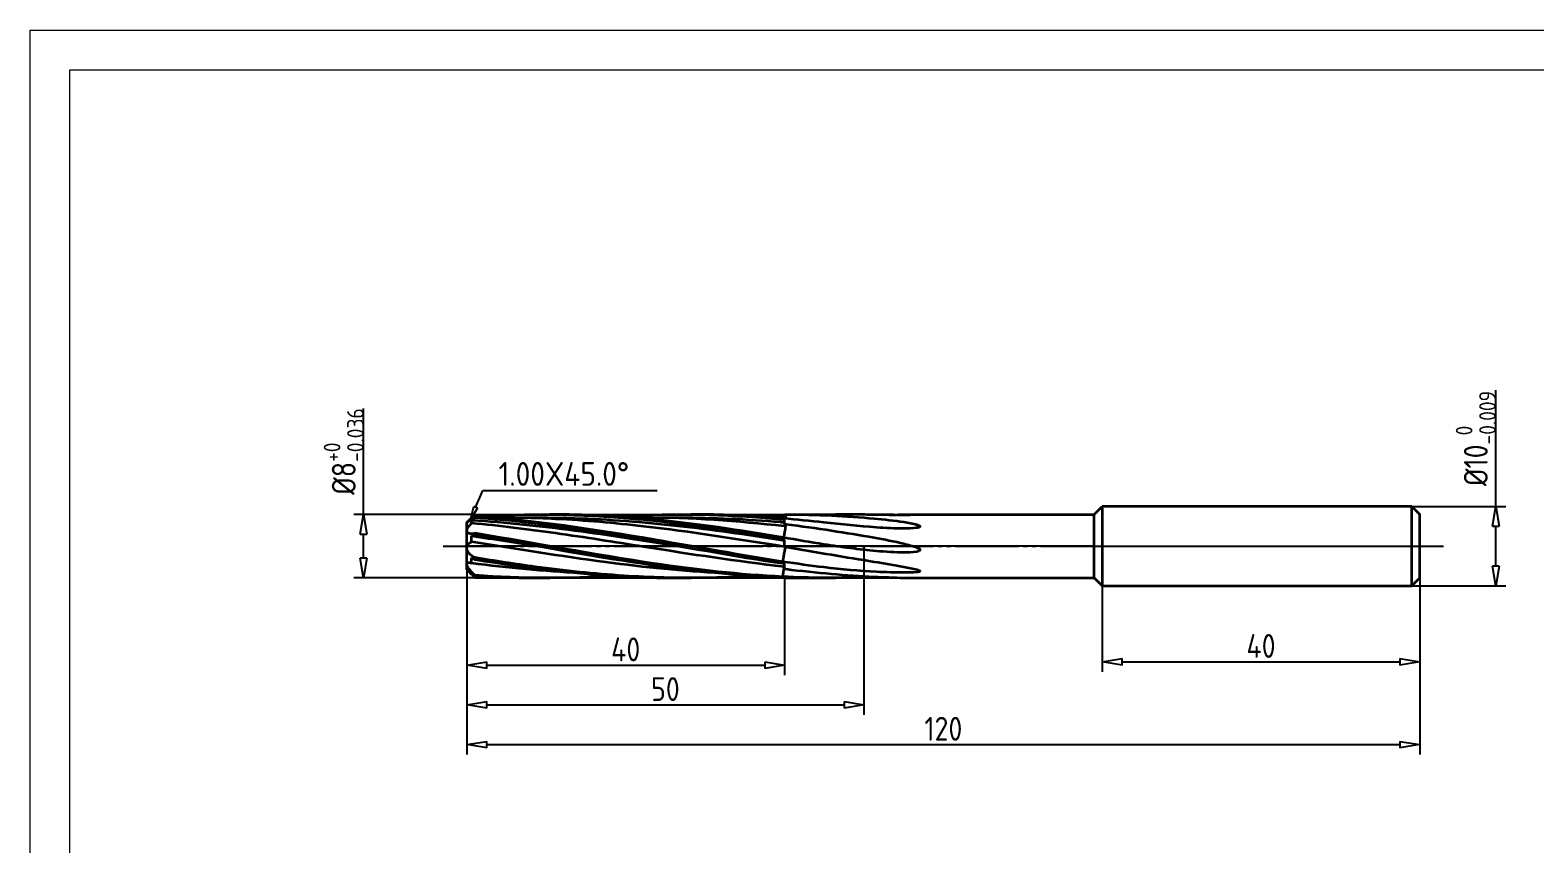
# Model space of a CAD drawing. Header units: millimetres. Extents: x 4109 to 4406, y 365 to 575.
# Drawn here: x 4113.8 to 4303.3, y 467.9 to 570.4 of the extents above; entities that cross this region are included whole.
import ezdxf
from ezdxf import colors
from ezdxf.entities.mleader import LeaderData, LeaderLine
from ezdxf.enums import TextEntityAlignment as Align
from ezdxf.math import Vec2, Vec3

# ---------------------------------------------------------------- set-up
doc = ezdxf.new("R2010")
doc.units = ezdxf.units.MM
doc.linetypes.add('JIS_09_08', pattern=[10.75, 8, -0.55, 0.55, -0.55, 0.55, -0.55])
for name, color, linetype in [('中心线', 2, 'JIS_09_08'), ('图框', 7, 'Continuous'), ('尺寸线', 3, 'Continuous'), ('标注', 3, 'Continuous')]:
    doc.layers.add(name, color=color, linetype=linetype)
doc.layers.add('轮廓', color=4, linetype='Continuous', lineweight=35)
doc.styles.add('ZQisocp', font='geniso.shx', dxfattribs={"height": 3})
doc.styles.add('工程字', font='gbenor.shx', dxfattribs={"bigfont": 'gbcbig.shx'})
doc.styles.add('样式 1', font='simsunb.ttf')
doc.dimstyles.new('ZQH', dxfattribs={"dimtxt": 3, "dimasz": 2.5, "dimexe": 1.25, "dimexo": 0, "dimgap": 0.5, "dimtad": 1, "dimdec": 3, "dimdsep": 46, "dimtxsty": '工程字', "dimblk": 'CLOSEDBLANK', "dimcen": -0.8, "dimclrd": 3, "dimclre": 3, "dimclrt": 3, "dimadec": 1, "dimazin": 2, "dimtfac": 1, "dimtdec": 3, "dimtofl": 0, "dimtmove": 0, "dimatfit": 3, "dimldrblk": 'CLOSEDBLANK', "dimfxl": 1, "dimtolj": 1, "dimtzin": 0, "dimarcsym": 0})

# ---------------------------------------------------------------- blocks, each defined once
blk = doc.blocks.new('TYFrame_XT')
at = {"layer": '图框', "lineweight": 9}
for p, q in [((5, 5), (5, 205)), ((5, 205), (292, 205)), ((10, 10), (10, 200)), ((10, 200), (287, 200))]:
    blk.add_line(p, q, dxfattribs=at)
at = {"layer": '图框', "style": '样式 1'}
for tag, p in [('设计', (186.18, 37.5)), ('冷却', (222.23, 37.52)), ('涂层', (224.34, 31.44)), ('刀具名称', (254.7, 31.77)), ('审核', (186.14, 29.88)), ('厚度', (224.33, 27.78)), ('刀具材料', (222.45, 21.55)), ('规格型号', (265.45, 21.22)), ('日期', (186.42, 13.79)), ('被加工材料', (222.74, 13.91)), ('客户名称', (265.45, 13.31))]:
    blk.add_attdef(tag, text='', height=1.73, dxfattribs=at).set_placement(p, align=Align.MIDDLE_CENTER)
blk = doc.blocks.new('_ClosedBlank')
at = {"color": 0, "linetype": 'ByBlock', "lineweight": -2}
for p, q in [((-1, 0.167), (0, 0)), ((-1, 0.167), (-1, -0.167)), ((0, 0), (-1, -0.167))]:
    blk.add_line(p, q, dxfattribs=at)
blk = doc.blocks.new('*D9')
at = {"layer": 'Defpoints', "color": 0, "transparency": 16777216}
for p in [(4287.81, 510.38), (4287.81, 500.38), (4298.37, 500.38)]:
    blk.add_point(p, dxfattribs=at)
at = {"layer": '尺寸线', "color": 3, "lineweight": -2, "transparency": 16777216}
for p, q in [((4298.37, 510.38), (4298.37, 525.01)), ((4287.81, 510.38), (4299.62, 510.38)), ((4298.37, 502.88), (4298.37, 507.88)), ((4287.81, 500.38), (4299.62, 500.38))]:
    blk.add_line(p, q, dxfattribs=at)
at = {"layer": '尺寸线', "color": 3, "lineweight": -2, "transparency": 16777216, "xscale": 2.5, "yscale": 2.5, "zscale": 2.5}
for p, rotation in [((4298.37, 510.38), 90), ((4298.37, 500.38), 270)]:
    blk.add_blockref('_ClosedBlank', p, dxfattribs=dict(at, rotation=rotation))
at = {"layer": '尺寸线', "color": 3, "transparency": 16777216, "insert": (4295.86, 518.94), "char_height": 3, "attachment_point": 5, "rotation": 90, "style": '工程字'}
blk.add_mtext('\\A1;%%C10{\\H0.7x;\\S 0^ -0.009;}', dxfattribs=at)
blk = doc.blocks.new('*D10')
at = {"layer": 'Defpoints', "color": 0, "transparency": 16777216}
for p in [(4248.81, 500.38), (4288.81, 501.38), (4288.81, 490.81)]:
    blk.add_point(p, dxfattribs=at)
at = {"layer": '尺寸线', "color": 3, "lineweight": -2, "transparency": 16777216}
for p, q in [((4248.81, 500.38), (4248.81, 489.56)), ((4288.81, 501.38), (4288.81, 489.56)), ((4251.31, 490.81), (4286.31, 490.81))]:
    blk.add_line(p, q, dxfattribs=at)
at = {"layer": '尺寸线', "color": 3, "lineweight": -2, "transparency": 16777216, "xscale": 2.5, "yscale": 2.5, "zscale": 2.5, "rotation": 180}
blk.add_blockref('_ClosedBlank', (4248.81, 490.81), dxfattribs=at)
at = {"layer": '尺寸线', "color": 3, "lineweight": -2, "transparency": 16777216, "xscale": 2.5, "yscale": 2.5, "zscale": 2.5}
blk.add_blockref('_ClosedBlank', (4288.81, 490.81), dxfattribs=at)
at = {"layer": '尺寸线', "color": 3, "transparency": 16777216, "insert": (4268.81, 492.81), "char_height": 3, "attachment_point": 5, "style": '工程字'}
blk.add_mtext('\\A1;40', dxfattribs=at)
blk = doc.blocks.new('*D5')
at = {"layer": 'Defpoints', "color": 0, "transparency": 16777216}
for p in [(4168.81, 501.38), (4208.81, 501.38), (4208.81, 490.38)]:
    blk.add_point(p, dxfattribs=at)
at = {"layer": '标注', "color": 3, "lineweight": -2, "transparency": 16777216}
for p, q in [((4168.81, 501.38), (4168.81, 489.13)), ((4208.81, 501.38), (4208.81, 489.13)), ((4171.31, 490.38), (4206.31, 490.38))]:
    blk.add_line(p, q, dxfattribs=at)
at = {"layer": '标注', "color": 3, "lineweight": -2, "transparency": 16777216, "xscale": 2.5, "yscale": 2.5, "zscale": 2.5, "rotation": 180}
blk.add_blockref('_ClosedBlank', (4168.81, 490.38), dxfattribs=at)
at = {"layer": '标注', "color": 3, "lineweight": -2, "transparency": 16777216, "xscale": 2.5, "yscale": 2.5, "zscale": 2.5}
blk.add_blockref('_ClosedBlank', (4208.81, 490.38), dxfattribs=at)
at = {"layer": '标注', "color": 3, "transparency": 16777216, "insert": (4188.81, 492.38), "char_height": 3, "attachment_point": 5, "style": '工程字'}
blk.add_mtext('\\A1;40', dxfattribs=at)
blk = doc.blocks.new('*D6')
at = {"layer": 'Defpoints', "color": 0, "transparency": 16777216}
for p in [(4168.81, 505.38), (4218.81, 505.38), (4218.81, 485.38)]:
    blk.add_point(p, dxfattribs=at)
at = {"layer": '标注', "color": 3, "lineweight": -2, "transparency": 16777216}
for p, q in [((4168.81, 505.38), (4168.81, 484.13)), ((4218.81, 505.38), (4218.81, 484.13)), ((4171.31, 485.38), (4216.31, 485.38))]:
    blk.add_line(p, q, dxfattribs=at)
at = {"layer": '标注', "color": 3, "lineweight": -2, "transparency": 16777216, "xscale": 2.5, "yscale": 2.5, "zscale": 2.5, "rotation": 180}
blk.add_blockref('_ClosedBlank', (4168.81, 485.38), dxfattribs=at)
at = {"layer": '标注', "color": 3, "lineweight": -2, "transparency": 16777216, "xscale": 2.5, "yscale": 2.5, "zscale": 2.5}
blk.add_blockref('_ClosedBlank', (4218.81, 485.38), dxfattribs=at)
at = {"layer": '标注', "color": 3, "transparency": 16777216, "insert": (4193.81, 487.38), "char_height": 3, "attachment_point": 5, "style": '工程字'}
blk.add_mtext('\\A1;50', dxfattribs=at)
blk = doc.blocks.new('*D7')
at = {"layer": 'Defpoints', "color": 0, "transparency": 16777216}
for p in [(4168.81, 505.38), (4288.81, 505.38), (4288.81, 480.38)]:
    blk.add_point(p, dxfattribs=at)
at = {"layer": '标注', "color": 3, "lineweight": -2, "transparency": 16777216}
for p, q in [((4168.81, 505.38), (4168.81, 479.13)), ((4288.81, 505.38), (4288.81, 479.13)), ((4171.31, 480.38), (4286.31, 480.38))]:
    blk.add_line(p, q, dxfattribs=at)
at = {"layer": '标注', "color": 3, "lineweight": -2, "transparency": 16777216, "xscale": 2.5, "yscale": 2.5, "zscale": 2.5, "rotation": 180}
blk.add_blockref('_ClosedBlank', (4168.81, 480.38), dxfattribs=at)
at = {"layer": '标注', "color": 3, "lineweight": -2, "transparency": 16777216, "xscale": 2.5, "yscale": 2.5, "zscale": 2.5}
blk.add_blockref('_ClosedBlank', (4288.81, 480.38), dxfattribs=at)
at = {"layer": '标注', "color": 3, "transparency": 16777216, "insert": (4228.81, 482.38), "char_height": 3, "attachment_point": 5, "style": '工程字'}
blk.add_mtext('\\A1;120', dxfattribs=at)
blk = doc.blocks.new('*D8')
at = {"layer": 'Defpoints', "color": 0, "transparency": 16777216}
for p in [(4169.81, 509.38), (4155.81, 501.38), (4169.81, 501.38)]:
    blk.add_point(p, dxfattribs=at)
at = {"layer": '标注', "color": 3, "lineweight": -2, "transparency": 16777216}
for p, q in [((4155.81, 509.38), (4155.81, 522.72)), ((4169.81, 509.38), (4154.56, 509.38)), ((4155.81, 503.88), (4155.81, 506.88)), ((4169.81, 501.38), (4154.56, 501.38))]:
    blk.add_line(p, q, dxfattribs=at)
at = {"layer": '标注', "color": 3, "lineweight": -2, "transparency": 16777216, "xscale": 2.5, "yscale": 2.5, "zscale": 2.5}
for p, rotation in [((4155.81, 509.38), 90), ((4155.81, 501.38), 270)]:
    blk.add_blockref('_ClosedBlank', p, dxfattribs=dict(at, rotation=rotation))
at = {"layer": '标注', "color": 3, "transparency": 16777216, "insert": (4153.31, 517.3), "char_height": 3, "attachment_point": 5, "rotation": 90, "style": '工程字'}
blk.add_mtext('\\A1;%%C8{\\H0.7x;\\S+0^ -0.036;}', dxfattribs=at)

msp = doc.modelspace()

# ---------------------------------------------------------------- linework, layer by layer
at = {"color": 2}
msp.add_lwpolyline([(4168.8091, 505.3799), (4168.8091, 508.3799), (4169.8091, 509.3799), (4247.8091, 509.3799), (4247.8091, 505.3799)], close=True, dxfattribs=at)
at = {"color": 2, "extrusion": (0, -1.22465e-16, -1)}
msp.add_lwpolyline([(-4168.8091, 505.3799), (-4168.8091, 502.3799), (-4169.8091, 501.3799), (-4247.8091, 501.3799), (-4247.8091, 505.3799)], close=True, dxfattribs=at)
at = {"layer": '中心线'}
for p, q in [((4165.8091, 505.3799), (4291.8091, 505.3799)), ((4246.7504, 505.3799), (4290.5514, 505.3799))]:
    msp.add_line(p, q, dxfattribs=at)
at = {"layer": '轮廓'}
for p, q in [((4247.8091, 509.3799), (4248.8091, 510.3799)), ((4248.8091, 510.3799), (4248.8091, 500.3799)), ((4287.8091, 510.3799), (4248.8091, 510.3799)), ((4287.8091, 510.3799), (4288.8091, 509.3799)), ((4287.8091, 500.3799), (4287.8091, 510.3799)), ((4288.8091, 501.3799), (4288.8091, 509.3799)), ((4247.8091, 501.3799), (4248.8091, 500.3799)), ((4248.8091, 500.3799), (4287.8091, 500.3799)), ((4288.8091, 501.3799), (4287.8091, 500.3799))]:
    msp.add_line(p, q, dxfattribs=at)
at = {"layer": '轮廓', "lineweight": 35}
for p, q in [((4168.8091, 508.3799), (4168.8402, 508.411)), ((4168.8091, 508.3724), (4168.8091, 508.3799)), ((4168.8091, 507.3464), (4168.8091, 508.3724)), ((4169.8091, 509.0109), (4169.8091, 509.1105)), ((4172.7771, 508.9799), (4177.805, 508.9799)), ((4177.805, 509.3799), (4179.253, 509.3799)), ((4190.5939, 508.9799), (4195.6218, 508.9799)), ((4195.6218, 509.3799), (4197.0698, 509.3799)), ((4208.4107, 508.9799), (4208.8091, 508.9799)), ((4208.8091, 509.3797), (4208.8091, 509.3799)), ((4208.8091, 509.3799), (4215.2571, 509.3799)), ((4208.8091, 508.1841), (4208.8091, 508.7228)), ((4224.9987, 509.3799), (4247.8091, 509.3799)), ((4247.8091, 501.3799), (4247.8091, 509.3799)), ((4168.8091, 505.1685), (4168.8091, 507.3464)), ((4169.8091, 506.7608), (4169.8091, 506.9974)), ((4208.8091, 505.3458), (4208.8091, 506.1906)), ((4168.8091, 503.1144), (4168.8091, 505.1685)), ((4168.8091, 502.3799), (4168.8091, 503.1144)), ((4168.8091, 502.3799), (4168.8402, 502.3488)), ((4169.8091, 503.7018), (4169.8091, 503.9368)), ((4208.8091, 502.5275), (4208.8091, 503.1834)), ((4169.8091, 501.6258), (4169.8091, 501.7215)), ((4177.805, 501.3799), (4179.253, 501.3799)), ((4195.6218, 501.3799), (4197.0698, 501.3799)), ((4208.8091, 501.3799), (4208.8091, 501.4629)), ((4208.8091, 501.3799), (4215.2571, 501.3799)), ((4224.9987, 501.3799), (4247.8091, 501.3799))]:
    msp.add_line(p, q, dxfattribs=at)
for points, knots in [([(4169.8091, 509.1105), (4169.6711, 508.9844), (4169.531, 508.8665), (4169.239, 508.6375), (4169.094, 508.5357), (4168.9243, 508.426), (4168.8693, 508.3934), (4168.8193, 508.3699), (4168.8091, 508.3673), (4168.8091, 508.3724)], [1.95591751, 1.95591751, 1.95591751, 1.95591751, 2.51381173, 2.51381173, 3.1952645, 3.1952645, 3.6048652, 3.6048652, 3.84116309, 3.84116309, 3.84116309, 3.84116309]), ([(4168.8091, 508.3724), (4168.8091, 508.3735), (4168.8095, 508.3749), (4168.8139, 508.3833), (4168.824, 508.3948), (4168.8402, 508.411)], [3.841163095, 3.841163095, 3.841163095, 3.841163095, 3.890453525, 3.890453525, 4.078350006, 4.078350006, 4.078350006, 4.078350006]), ([(4168.8091, 507.3464), (4168.8091, 507.3638), (4168.8101, 507.3818), (4168.8195, 507.4632), (4168.839, 507.5293), (4168.9031, 507.6758), (4168.9498, 507.754), (4169.0732, 507.9291), (4169.1594, 508.0301), (4169.3051, 508.1784), (4169.3562, 508.227), (4169.4091, 508.274)], [6.31829013, 6.31829013, 6.31829013, 6.31829013, 6.41192927, 6.41192927, 6.7299106, 6.7299106, 7.09669542, 7.09669542, 7.58306636, 7.58306636, 7.82740255, 7.82740255, 7.82740255, 7.82740255]), ([(4168.8402, 508.411), (4168.8461, 508.4168), (4168.8527, 508.4233), (4168.8914, 508.4602), (4168.935, 508.4996), (4169.0554, 508.6087), (4169.1387, 508.6844), (4169.2827, 508.8191), (4169.3445, 508.8778), (4169.4091, 508.9403)], [4.07835001, 4.07835001, 4.07835001, 4.07835001, 4.14656846, 4.14656846, 4.4334647, 4.4334647, 4.8327748, 4.8327748, 5.10166929, 5.10166929, 5.10166929, 5.10166929]), ([(4169.4091, 508.6739), (4169.5425, 508.7874), (4169.6758, 508.8997), (4169.809, 509.0108), (4169.809, 509.0108), (4169.8091, 509.0109)], [0, 0, 0, 0, 0.56942979, 0.56942979, 0.569657725, 0.569657725, 0.569657725, 0.569657725]), ([(4169.4091, 508.274), (4169.4091, 508.3406), (4169.4091, 508.403), (4169.4091, 508.5406), (4169.4091, 508.6117), (4169.4091, 508.6739)], [0.126189897, 0.126189897, 0.126189897, 0.126189897, 0.462195146, 0.462195146, 0.924390291, 0.924390291, 0.924390291, 0.924390291]), ([(4169.4091, 508.6739), (4173.7317, 508.3971), (4178.0543, 507.9367), (4182.3769, 507.3644), (4186.6995, 506.7921), (4191.0221, 506.1098), (4195.3447, 505.4239), (4195.4371, 505.4092), (4195.5294, 505.3946), (4195.6218, 505.3799)], [0.02644911, 0.02644911, 0.02644911, 0.02644911, 0.59809289, 0.59809289, 0.59809289, 1.16973666, 1.16973666, 1.16973666, 1.18195538, 1.18195538, 1.18195538, 1.18195538]), ([(4208.8091, 502.79), (4202.8223, 503.4499), (4197.0581, 504.3543), (4187.3592, 505.8931), (4183.702, 506.4762), (4176.4448, 507.5043), (4172.9497, 507.9399), (4169.4091, 508.274)], [-40.7361932, -40.7361932, -40.7361932, -40.7361932, -22.55090778, -22.55090778, -11.27545389, -11.27545389, -0.50706619, -0.50706619, -0.50706619, -0.50706619]), ([(4169.8091, 509.134), (4176.5815, 509.5462), (4183.0361, 509.4357), (4196.233, 508.261), (4202.3845, 507.2999), (4208.8091, 506.1906)], [0.00063518, 0.00063518, 0.00063518, 0.00063518, 20.6312439, 20.6312439, 40.20225428, 40.20225428, 40.20225428, 40.20225428]), ([(4208.6367, 503.4276), (4203.1324, 504.2747), (4197.8024, 505.2659), (4184.652, 507.5336), (4177.4552, 508.6241), (4169.8091, 509.1105)], [0, 0, 0, 0, 16.76784417, 16.76784417, 40.0599656, 40.0599656, 40.0599656, 40.0599656]), ([(4169.8091, 509.0109), (4176.5815, 508.5099), (4183.0361, 507.5489), (4196.233, 505.2979), (4202.3845, 504.1301), (4208.8091, 503.1834)], [0.00063518, 0.00063518, 0.00063518, 0.00063518, 20.6312439, 20.6312439, 40.20225428, 40.20225428, 40.20225428, 40.20225428]), ([(4208.8091, 505.3167), (4202.8146, 506.2678), (4197.0437, 507.1878), (4187.3446, 508.2978), (4183.6945, 508.6157), (4177.2175, 508.937), (4174.4756, 508.9964), (4171.7186, 508.976)], [-40.7140297, -40.7140297, -40.7140297, -40.7140297, -22.5055728, -22.5055728, -11.2527864, -11.2527864, -2.8314931, -2.8314931, -2.8314931, -2.8314931]), ([(4177.805, 508.9791), (4179.329, 508.9793), (4180.8529, 508.9554), (4182.3769, 508.907), (4186.6995, 508.7697), (4191.0221, 508.4355), (4195.3447, 507.9564), (4199.6673, 507.4773), (4203.9898, 506.855), (4208.3124, 506.1865), (4208.478, 506.1609), (4208.6435, 506.1352), (4208.8091, 506.1095)], [0.3965573, 0.3965573, 0.3965573, 0.3965573, 0.59809289, 0.59809289, 0.59809289, 1.16973666, 1.16973666, 1.16973666, 1.74138044, 1.74138044, 1.74138044, 1.76327398, 1.76327398, 1.76327398, 1.76327398]), ([(4208.6367, 506.468), (4203.1324, 507.402), (4197.8024, 508.2087), (4187.8568, 509.1625), (4183.5672, 509.3793), (4179.253, 509.3795)], [0, 0, 0, 0, 16.76784417, 16.76784417, 30.29713112, 30.29713112, 30.29713112, 30.29713112]), ([(4187.4374, 509.1224), (4188.2241, 509.1714), (4189.0141, 509.2138), (4196.233, 509.5364), (4202.3845, 509.3449), (4208.8091, 508.7228)], [18.21129298, 18.21129298, 18.21129298, 18.21129298, 20.6312439, 20.6312439, 40.20225428, 40.20225428, 40.20225428, 40.20225428]), ([(4208.8091, 507.8804), (4202.8237, 508.5637), (4197.0608, 508.9589), (4190.5612, 508.9808), (4190.0479, 508.9798), (4189.5354, 508.976)], [-40.74043756, -40.74043756, -40.74043756, -40.74043756, -22.55958874, -22.55958874, -20.99733835, -20.99733835, -20.99733835, -20.99733835]), ([(4195.6218, 508.9799), (4199.852, 508.9797), (4204.0822, 508.7874), (4208.3124, 508.4311), (4208.478, 508.4172), (4208.6435, 508.403), (4208.8091, 508.3886)], [1.181955461, 1.181955461, 1.181955461, 1.181955461, 1.741380437, 1.741380437, 1.741380437, 1.763273978, 1.763273978, 1.763273978, 1.763273978]), ([(4208.6367, 508.8711), (4205.2821, 509.1598), (4201.968, 509.3304), (4198.098, 509.3768), (4197.5835, 509.3799), (4197.0698, 509.3799)], [0, 0, 0, 0, 10.21917295, 10.21917295, 11.78924173, 11.78924173, 11.78924173, 11.78924173]), ([(4208.9815, 509.3794), (4210.9003, 509.3739), (4212.8035, 509.3255), (4216.5255, 509.1503), (4218.357, 509.0285), (4221.3041, 508.7576), (4222.6793, 508.608), (4224.3363, 508.3461), (4225.0315, 508.2221), (4225.5951, 508.0445), (4225.7215, 507.9968), (4225.82, 507.9321), (4225.8412, 507.9157), (4225.8643, 507.8872), (4225.8711, 507.8758), (4225.8762, 507.8547), (4225.8762, 507.8457), (4225.8714, 507.8279), (4225.8668, 507.8196), (4225.8518, 507.8009), (4225.8399, 507.7912), (4225.8016, 507.7659), (4225.769, 507.752), (4225.6525, 507.7106), (4225.5384, 507.6883), (4224.9709, 507.6013), (4224.2703, 507.59), (4222.7806, 507.5859), (4221.5124, 507.653), (4218.1991, 507.8896), (4216.0296, 508.1263), (4212.0492, 508.548), (4210.3802, 508.721), (4208.6367, 508.8711)], [0, 0, 0, 0, 5.84544895, 5.84544895, 11.27543542, 11.27543542, 15.02983818, 15.02983818, 16.68529109, 16.68529109, 17.16770606, 17.16770606, 17.29739764, 17.29739764, 17.37176648, 17.37176648, 17.42639019, 17.42639019, 17.48059745, 17.48059745, 17.55785465, 17.55785465, 17.71462236, 17.71462236, 18.15920061, 18.15920061, 20.1244485, 20.1244485, 25.77557066, 25.77557066, 36.63797721, 36.63797721, 44.88013815, 44.88013815, 44.88013815, 44.88013815]), ([(4208.9815, 508.1623), (4210.9003, 507.9193), (4212.8035, 507.6465), (4216.5255, 507.0754), (4218.357, 506.7777), (4221.3041, 506.2447), (4222.6793, 505.9806), (4224.3363, 505.5777), (4225.0315, 505.3951), (4225.5951, 505.1543), (4225.7215, 505.0906), (4225.82, 505.0067), (4225.8412, 504.9855), (4225.8643, 504.9491), (4225.8711, 504.9345), (4225.8762, 504.9077), (4225.8762, 504.8964), (4225.8714, 504.874), (4225.8668, 504.8636), (4225.8518, 504.8402), (4225.8399, 504.8282), (4225.8016, 504.7969), (4225.769, 504.7799), (4225.6525, 504.7292), (4225.5384, 504.7022), (4224.9709, 504.5977), (4224.2703, 504.5852), (4222.7806, 504.5803), (4221.5124, 504.6589), (4218.1991, 504.9479), (4216.0296, 505.2498), (4212.0492, 505.8826), (4210.3802, 506.1722), (4208.6367, 506.468)], [0, 0, 0, 0, 5.84544895, 5.84544895, 11.27543542, 11.27543542, 15.02983818, 15.02983818, 16.68529109, 16.68529109, 17.16770606, 17.16770606, 17.29739764, 17.29739764, 17.37176648, 17.37176648, 17.42639019, 17.42639019, 17.48059745, 17.48059745, 17.55785465, 17.55785465, 17.71462236, 17.71462236, 18.15920061, 18.15920061, 20.1244485, 20.1244485, 25.77557066, 25.77557066, 36.63797721, 36.63797721, 44.88013815, 44.88013815, 44.88013815, 44.88013815]), ([(4208.7021, 506.457), (4208.7072, 506.4704), (4208.7266, 506.5269), (4208.7809, 506.7267), (4208.8713, 507.1828), (4208.9437, 507.6949), (4208.9735, 508.0062), (4208.98, 508.121), (4208.9815, 508.1623)], [1.68489411, 1.68489411, 1.68489411, 1.68489411, 1.7951958, 2.0943951, 2.6927937, 3.2911923, 3.5903916, 3.79775101, 3.79775101, 3.79775101, 3.79775101]), ([(4208.8091, 509.3797), (4208.8091, 509.2915), (4208.8091, 509.202), (4208.8091, 509.0683), (4208.8091, 509.0234), (4208.8091, 508.9793)], [-0.538189821, -0.538189821, -0.538189821, -0.538189821, -0.270954785, -0.270954785, -0.133205305, -0.133205305, -0.133205305, -0.133205305]), ([(4208.8091, 508.1841), (4208.8091, 508.1273), (4208.8091, 508.0602), (4208.8091, 507.9514), (4208.8091, 507.9165), (4208.8091, 507.8804)], [-0.563113187, -0.563113187, -0.563113187, -0.563113187, -0.282561238, -0.282561238, -0.158083007, -0.158083007, -0.158083007, -0.158083007]), ([(4208.9453, 508.8444), (4208.9532, 508.9117), (4208.9702, 509.0866), (4208.9792, 509.2714), (4208.9815, 509.3794)], [2.472496362, 2.472496362, 2.472496362, 2.472496362, 2.692793703, 3.02000701, 3.02000701, 3.02000701, 3.02000701]), ([(4221.93, 509.3113), (4222.5868, 509.3359), (4223.2378, 509.3554), (4224.3363, 509.3769), (4225.0315, 509.3842), (4225.5951, 509.3739), (4225.7215, 509.37), (4225.82, 509.3625), (4225.8412, 509.3605), (4225.8643, 509.3566), (4225.8711, 509.355), (4225.8762, 509.3519), (4225.8762, 509.3506), (4225.8714, 509.3478), (4225.8668, 509.3464), (4225.8518, 509.3433), (4225.8399, 509.3417), (4225.8016, 509.3372), (4225.769, 509.3347), (4225.6525, 509.3268), (4225.5384, 509.3221), (4224.9709, 509.3036), (4224.2703, 509.3002), (4222.8481, 509.2992), (4221.4569, 509.3163), (4219.0171, 509.3501), (4218.2796, 509.36), (4217.5399, 509.3674)], [13.09892874, 13.09892874, 13.09892874, 13.09892874, 15.02983818, 15.02983818, 16.68529109, 16.68529109, 17.16770606, 17.16770606, 17.29739764, 17.29739764, 17.37176648, 17.37176648, 17.42639019, 17.42639019, 17.48059745, 17.48059745, 17.55785465, 17.55785465, 17.71462236, 17.71462236, 18.15920061, 18.15920061, 20.1244485, 20.1244485, 25.43053695, 25.43053695, 27.73385552, 27.73385552, 27.73385552, 27.73385552]), ([(4169.8091, 506.9974), (4169.6511, 506.9411), (4169.4909, 506.9167), (4169.1942, 506.9319), (4169.0606, 506.9728), (4168.9062, 507.0864), (4168.8573, 507.1435), (4168.8167, 507.2565), (4168.8091, 507.2994), (4168.8091, 507.3464)], [4.00138197, 4.00138197, 4.00138197, 4.00138197, 4.78141825, 4.78141825, 5.58009796, 5.58009796, 6.06479789, 6.06479789, 6.31829013, 6.31829013, 6.31829013, 6.31829013]), ([(4169.4091, 505.9124), (4169.4091, 506.0231), (4169.4091, 506.133), (4169.4091, 506.3914), (4169.4091, 506.5384), (4169.4091, 506.6821)], [0.126189897, 0.126189897, 0.126189897, 0.126189897, 0.462195146, 0.462195146, 0.924390291, 0.924390291, 0.924390291, 0.924390291]), ([(4208.6367, 501.5307), (4203.1324, 501.7948), (4197.8024, 502.3899), (4184.652, 504.3357), (4177.4552, 505.7644), (4169.8091, 506.9974)], [0, 0, 0, 0, 16.76784417, 16.76784417, 40.06000296, 40.06000296, 40.06000296, 40.06000296]), ([(4169.8091, 506.7608), (4176.5815, 505.64), (4183.0361, 504.3916), (4196.233, 502.3828), (4202.3845, 501.6925), (4208.8091, 501.4629)], [0.00063518, 0.00063518, 0.00063518, 0.00063518, 20.6312439, 20.6312439, 40.20225428, 40.20225428, 40.20225428, 40.20225428]), ([(4168.8091, 505.1685), (4168.8091, 505.1848), (4168.8096, 505.2012), (4168.8158, 505.2957), (4168.8332, 505.3702), (4168.8931, 505.518), (4168.9371, 505.5868), (4169.0544, 505.7231), (4169.1364, 505.7885), (4169.2877, 505.8703), (4169.348, 505.8947), (4169.4091, 505.9124)], [6.49503175, 6.49503175, 6.49503175, 6.49503175, 6.55544077, 6.55544077, 6.84356734, 6.84356734, 7.16597313, 7.16597313, 7.58606146, 7.58606146, 7.84763008, 7.84763008, 7.84763008, 7.84763008]), ([(4169.8091, 503.9368), (4169.6682, 503.9945), (4169.5246, 504.0796), (4169.2316, 504.3112), (4169.0886, 504.4635), (4168.9214, 504.7275), (4168.8674, 504.8393), (4168.8189, 505.0278), (4168.8091, 505.0978), (4168.8091, 505.1685)], [4.34026102, 4.34026102, 4.34026102, 4.34026102, 4.99852401, 4.99852401, 5.77067467, 5.77067467, 6.2333598, 6.2333598, 6.49503175, 6.49503175, 6.49503175, 6.49503175]), ([(4200.9024, 501.9755), (4196.0621, 502.2254), (4191.2788, 502.705), (4180.6036, 504.1067), (4175.1, 505.0192), (4169.4091, 505.9124)], [-32.91020065, -32.91020065, -32.91020065, -32.91020065, -17.8029948, -17.8029948, -0.48386804, -0.48386804, -0.48386804, -0.48386804]), ([(4208.6367, 503.4276), (4208.6375, 503.4404), (4208.6414, 503.4965), (4208.6628, 503.6951), (4208.7291, 504.1505), (4208.8186, 504.661), (4208.894, 505.0385), (4208.9415, 505.2423), (4208.9631, 505.3057), (4208.9693, 505.3175)], [1.69238189, 1.69238189, 1.69238189, 1.69238189, 1.7951958, 2.0943951, 2.6927937, 3.2911923, 3.5903916, 4.03919055, 4.31612274, 4.31612274, 4.31612274, 4.31612274]), ([(4208.9815, 505.3154), (4210.9003, 504.9771), (4212.8035, 504.6397), (4216.5255, 504.0073), (4218.357, 503.7081), (4221.3041, 503.2252), (4222.6793, 503.0013), (4224.3363, 502.6935), (4225.0315, 502.5592), (4225.5951, 502.3962), (4225.7215, 502.3539), (4225.82, 502.2999), (4225.8412, 502.2863), (4225.8643, 502.2633), (4225.8711, 502.2541), (4225.8762, 502.2374), (4225.8762, 502.2303), (4225.8714, 502.2164), (4225.8668, 502.21), (4225.8518, 502.1957), (4225.8399, 502.1884), (4225.8016, 502.1694), (4225.769, 502.1592), (4225.6525, 502.1289), (4225.5384, 502.1131), (4224.9709, 502.0523), (4224.2703, 502.0459), (4222.7806, 502.0432), (4221.5124, 502.087), (4218.1991, 502.2592), (4216.0296, 502.4495), (4212.0492, 502.9227), (4210.3802, 503.1592), (4208.6367, 503.4276)], [0, 0, 0, 0, 5.84544895, 5.84544895, 11.27543542, 11.27543542, 15.02983818, 15.02983818, 16.68529109, 16.68529109, 17.16770606, 17.16770606, 17.29739764, 17.29739764, 17.37176648, 17.37176648, 17.42639019, 17.42639019, 17.48059745, 17.48059745, 17.55785465, 17.55785465, 17.71462236, 17.71462236, 18.15920061, 18.15920061, 20.1244485, 20.1244485, 25.77557066, 25.77557066, 36.63797721, 36.63797721, 44.88013815, 44.88013815, 44.88013815, 44.88013815]), ([(4208.8091, 505.3458), (4208.8091, 505.3455), (4208.8091, 505.3451), (4208.8091, 505.3384), (4208.8091, 505.329), (4208.8091, 505.3167)], [-0.277217164, -0.277217164, -0.277217164, -0.277217164, -0.269542061, -0.269542061, -0.13320364, -0.13320364, -0.13320364, -0.13320364]), ([(4168.8091, 503.1144), (4168.8091, 503.1499), (4168.8149, 503.182), (4168.8434, 503.2502), (4168.8714, 503.2799), (4168.9074, 503.3002), (4168.9545, 503.3266), (4169.0142, 503.3364), (4169.111, 503.332), (4169.1452, 503.3274), (4169.1812, 503.3197)], [6.563189569, 6.563189569, 6.563189569, 6.563189569, 6.72866206, 6.72866206, 6.964709427, 6.964709427, 6.964709427, 7.272696299, 7.272696299, 7.424526858, 7.424526858, 7.424526858, 7.424526858]), ([(4169.8091, 501.7215), (4169.7285, 501.7969), (4169.6478, 501.8761), (4169.4257, 502.1047), (4169.2826, 502.2641), (4169.043, 502.5708), (4168.9471, 502.7138), (4168.8473, 502.922), (4168.8203, 502.9995), (4168.81, 503.0851), (4168.8091, 503.1), (4168.8091, 503.1144)], [4.84784245, 4.84784245, 4.84784245, 4.84784245, 5.14873577, 5.14873577, 5.69608425, 5.69608425, 6.19309395, 6.19309395, 6.49657395, 6.49657395, 6.56318957, 6.56318957, 6.56318957, 6.56318957]), ([(4168.8402, 502.3488), (4168.8419, 502.347), (4168.8438, 502.3452), (4168.8715, 502.318), (4168.9094, 502.2834), (4169.0162, 502.1866), (4169.0906, 502.1193), (4169.2419, 501.9792), (4169.323, 501.9028), (4169.4091, 501.8195)], [7.165807987, 7.165807987, 7.165807987, 7.165807987, 7.184619435, 7.184619435, 7.439553908, 7.439553908, 7.784019411, 7.784019411, 8.107281599, 8.107281599, 8.107281599, 8.107281599]), ([(4169.1812, 503.3197), (4169.2453, 503.3059), (4169.3152, 503.2822), (4169.396, 503.2451), (4169.4025, 503.242), (4169.4091, 503.2389)], [7.424526858, 7.424526858, 7.424526858, 7.424526858, 7.694382024, 7.694382024, 7.718198447, 7.718198447, 7.718198447, 7.718198447]), ([(4169.4091, 503.2389), (4169.4091, 503.3289), (4169.4091, 503.4219), (4169.4091, 503.6496), (4169.4091, 503.7865), (4169.4091, 503.9275)], [0.126189897, 0.126189897, 0.126189897, 0.126189897, 0.462195146, 0.462195146, 0.924390291, 0.924390291, 0.924390291, 0.924390291]), ([(4169.4091, 503.9275), (4169.5425, 503.8543), (4169.6758, 503.7791), (4169.809, 503.7019), (4169.809, 503.7018), (4169.8091, 503.7018)], [0, 0, 0, 0, 0.56942979, 0.56942979, 0.569657725, 0.569657725, 0.569657725, 0.569657725]), ([(4205.2542, 501.6374), (4203.0427, 501.4998), (4200.837, 501.4158), (4195.2588, 501.3489), (4191.9447, 501.4401), (4184.8357, 501.8978), (4181.138, 502.2888), (4174.8529, 503.1343), (4172.3398, 503.5206), (4169.8091, 503.9368)], [3.44559922, 3.44559922, 3.44559922, 3.44559922, 10.21917295, 10.21917295, 20.4383459, 20.4383459, 31.87520971, 31.87520971, 39.5844055, 39.5844055, 39.5844055, 39.5844055]), ([(4169.8091, 503.7018), (4176.5815, 502.6178), (4183.0361, 501.8132), (4191.7665, 501.423), (4193.6991, 501.38), (4195.6219, 501.38)], [0.00063518, 0.00063518, 0.00063518, 0.00063518, 20.6312439, 20.6312439, 26.59589289, 26.59589289, 26.59589289, 26.59589289]), ([(4208.6367, 501.5307), (4208.6382, 501.5943), (4208.6485, 501.8518), (4208.6879, 502.233), (4208.7519, 502.586), (4208.7892, 502.7235), (4208.8091, 502.78)], [2.48543419, 2.48543419, 2.48543419, 2.48543419, 2.6927937, 3.2911923, 3.5903916, 3.93464496, 3.93464496, 3.93464496, 3.93464496]), ([(4208.9815, 502.5062), (4210.9003, 502.2709), (4212.8035, 502.0665), (4216.5255, 501.7432), (4218.357, 501.6178), (4221.3041, 501.4679), (4222.6793, 501.4153), (4224.1785, 501.386), (4224.617, 501.3804), (4224.9987, 501.3802)], [0, 0, 0, 0, 5.84544895, 5.84544895, 11.27543542, 11.27543542, 15.02983818, 15.02983818, 16.17004999, 16.17004999, 16.17004999, 16.17004999]), ([(4169.4091, 501.8195), (4169.4091, 501.8361), (4169.4091, 501.8578), (4169.4091, 501.9215), (4169.4091, 501.9679), (4169.4091, 502.0237)], [0.126189897, 0.126189897, 0.126189897, 0.126189897, 0.462195146, 0.462195146, 0.924390291, 0.924390291, 0.924390291, 0.924390291]), ([(4221.9299, 501.4481), (4221.4037, 501.4425), (4220.8781, 501.4354), (4218.1991, 501.3986), (4216.0296, 501.3658), (4212.0492, 501.4022), (4210.3802, 501.4471), (4208.6367, 501.5307)], [23.28591177, 23.28591177, 23.28591177, 23.28591177, 25.77557066, 25.77557066, 36.63797721, 36.63797721, 44.88013815, 44.88013815, 44.88013815, 44.88013815])]:
    msp.add_open_spline(points, degree=3, knots=knots, dxfattribs=at)
for points in [[(4169.6217, 508.9451), (4169.5509, 508.9436), (4169.48, 508.942), (4169.4091, 508.9403)], [(4169.6197, 508.9451), (4169.6828, 509.0079), (4169.746, 509.0709), (4169.8091, 509.134)], [(4205.2542, 509.1224), (4206.4321, 509.1957), (4207.6159, 509.2542), (4208.8091, 509.2969)], [(4208.8091, 508.9793), (4208.3217, 508.9807), (4207.8362, 508.9796), (4207.3522, 508.976)], [(4208.8091, 509.3797), (4208.8665, 509.3797), (4208.924, 509.3795), (4208.9815, 509.3794)], [(4208.8091, 508.1841), (4208.8665, 508.1769), (4208.924, 508.1696), (4208.9815, 508.1623)], [(4217.5399, 509.3674), (4216.7823, 509.375), (4216.0225, 509.3799), (4215.2571, 509.3799)], [(4169.4091, 506.6821), (4169.5425, 506.7106), (4169.6759, 506.7368), (4169.8091, 506.7608)], [(4169.4091, 506.6821), (4172.2077, 506.268), (4175.0064, 505.8239), (4177.805, 505.3798)], [(4208.8091, 505.3458), (4208.8665, 505.3357), (4208.924, 505.3255), (4208.9815, 505.3154)], [(4183.0856, 501.9753), (4178.5149, 502.211), (4174.0245, 502.65), (4169.4091, 503.2389)], [(4208.8091, 502.5275), (4208.8665, 502.5204), (4208.924, 502.5133), (4208.9815, 502.5062)], [(4169.4091, 502.0237), (4169.5425, 501.8916), (4169.6759, 501.759), (4169.8091, 501.6258)], [(4169.6197, 501.8147), (4169.5495, 501.8162), (4169.4793, 501.8178), (4169.4091, 501.8195)], [(4187.4374, 501.6374), (4181.5025, 501.2681), (4175.7722, 501.2963), (4169.8091, 501.7215)], [(4169.8091, 501.6258), (4172.5116, 501.4613), (4175.1634, 501.38), (4177.8051, 501.3801)]]:
    msp.add_open_spline(points, degree=3, dxfattribs=at)

# ---------------------------------------------------------------- block references
at = {"color": 0}
msp.add_blockref('TYFrame_XT', (4108.8091, 365.3799), dxfattribs=at)

# ---------------------------------------------------------------- dimensions: what is measured, and where the dimension line sits
at = {"layer": '尺寸线'}
dim = msp.add_linear_dim(base=(4298.368, 500.3799), p1=(4287.8091, 510.3799), p2=(4287.8091, 500.3799), angle=90, text='%%C<>{\\H0.7x;\\S 0^ -0.009;}', dimstyle='ZQH', dxfattribs=at)
dim.commit()
dim.dimension.update_dxf_attribs({"geometry": '*D9', "text_midpoint": (4298.368, 518.9425), "dimtype": 128})
dim = msp.add_linear_dim(base=(4288.8091, 490.8098), p1=(4248.8091, 500.3799), p2=(4288.8091, 501.3799), dimstyle='ZQH', dxfattribs=at)
dim.commit()
dim.dimension.update_dxf_attribs({"geometry": '*D10', "text_midpoint": (4268.8091, 490.8098), "dimtype": 128})
at = {"layer": '标注'}
dim = msp.add_linear_dim(base=(4155.8091, 501.3799), p1=(4169.8091, 509.3799), p2=(4169.8091, 501.3799), angle=89.999998, text='%%C<>{\\H0.7x;\\S+0^ -0.036;}', dimstyle='ZQH', dxfattribs=at)
dim.commit()
dim.dimension.update_dxf_attribs({"geometry": '*D8', "text_midpoint": (4155.8091, 517.2983), "dimtype": 128})
for base, p2, picture, middle in [((4218.8091, 485.3799), (4218.8091, 505.3799), '*D6', (4193.8091, 487.3799)), ((4288.8091, 480.3799), (4288.8091, 505.3799), '*D7', (4228.8091, 482.3799))]:
    dim = msp.add_linear_dim(base=base, p1=(4168.8091, 505.3799), p2=p2, dimstyle='ZQH', dxfattribs=at)
    dim.commit()
    dim.dimension.update_dxf_attribs({"geometry": picture, "text_midpoint": middle})
at = {"layer": '标注', "color": 3}
dim = msp.add_linear_dim(base=(4208.8091, 490.3799), p1=(4168.8091, 501.3799), p2=(4208.8091, 501.3799), dimstyle='ZQH', dxfattribs=at)
dim.commit()
dim.dimension.update_dxf_attribs({"geometry": '*D5', "text_midpoint": (4188.8091, 492.3799)})

# ---------------------------------------------------------------- leaders
at = {"layer": '标注'}
ml = msp.add_multileader_mtext('Standard', dxfattribs=at)
ml.set_content('1.00X45.0°', color=3, style='ZQisocp')
ml.set_leader_properties(color=3)
ml.set_arrow_properties(name='CLOSEDBLANK')
ml.build(insert=Vec2(0, 0))
ml.multileader.update_dxf_attribs({"has_dogleg": 0, "text_left_attachment_type": 6, "text_right_attachment_type": 6, "dogleg_length": 0, "arrow_head_size": 1.5})
ctx = ml.context
ctx.base_point, ctx.char_height, ctx.arrow_head_size, ctx.plane_origin = Vec3(4170.8091, 512.3799), 3, 1.5, Vec3(4168.8091, 505.3799)
ctx.left_attachment, ctx.right_attachment = 6, 6
notes = []
notes.append((ctx, [(0, (1, 1, 0), (4170.8091, 512.3799), (1, 0), 0, [(0, [(4169.3091, 508.8799)], 0, [])])]))
ctx.mtext.insert, ctx.mtext.line_spacing_factor, ctx.mtext.line_spacing_style, ctx.mtext.flow_direction = Vec3(4172.8091, 515.9799), 0.8, 2, 5
for ctx, leaders in notes:
    for number, flags, end, landing, length, lines in leaders:
        leader = LeaderData()
        leader.index, (leader.has_last_leader_line, leader.has_dogleg_vector, leader.attachment_direction) = number, flags
        leader.last_leader_point, leader.dogleg_vector, leader.dogleg_length = Vec3(end), Vec3(landing), length
        for number, points, colour, breaks in lines:
            line = LeaderLine()
            line.index, line.vertices, line.color, line.breaks = number, Vec3.list(points), colors.encode_raw_color(colour), breaks
            leader.lines.append(line)
        ctx.leaders.append(leader)

doc.saveas('drawing.dxf')
